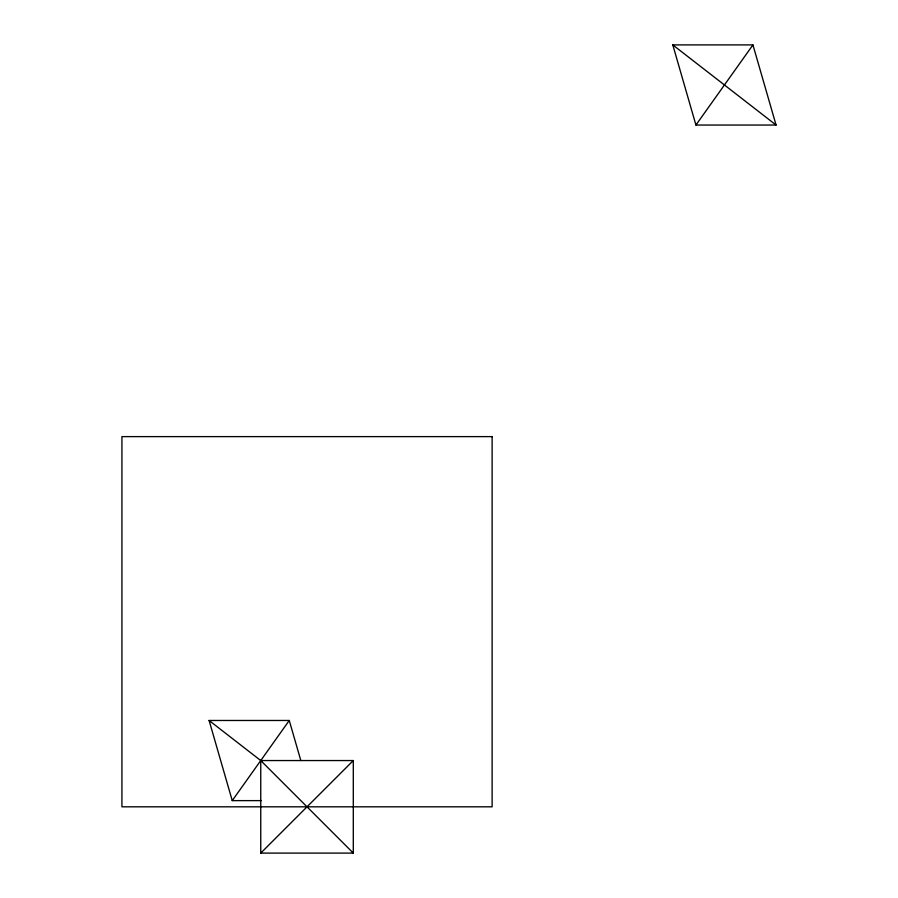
<?xml version="1.0" encoding="UTF-8"?>
<svg xmlns="http://www.w3.org/2000/svg" width="898" height="898" viewBox="0 0 898 898"><rect width="100%" height="100%" fill="white"/><g stroke="black" fill="none" stroke-linecap="round" stroke-linejoin="round"><path stroke-width="1.35" d="M695.928 125.047L752.939 44.9L672.793 44.9L695.928 125.047L776.074 125.047L752.939 44.9M232.245 800.623L289.257 720.477L209.099 720.477L232.245 800.623L261.262 800.623M260.746 853.1L353.296 760.55L260.746 760.55L260.746 853.1L353.296 853.1L353.296 760.55M672.793 44.9L776.074 125.047M209.099 720.477L261.846 761.403M260.746 760.55L353.296 853.1M289.257 720.477L300.819 760.55M492.126 436.619L121.926 436.619L121.926 806.819L492.126 806.819L492.126 436.619"/></g></svg>
